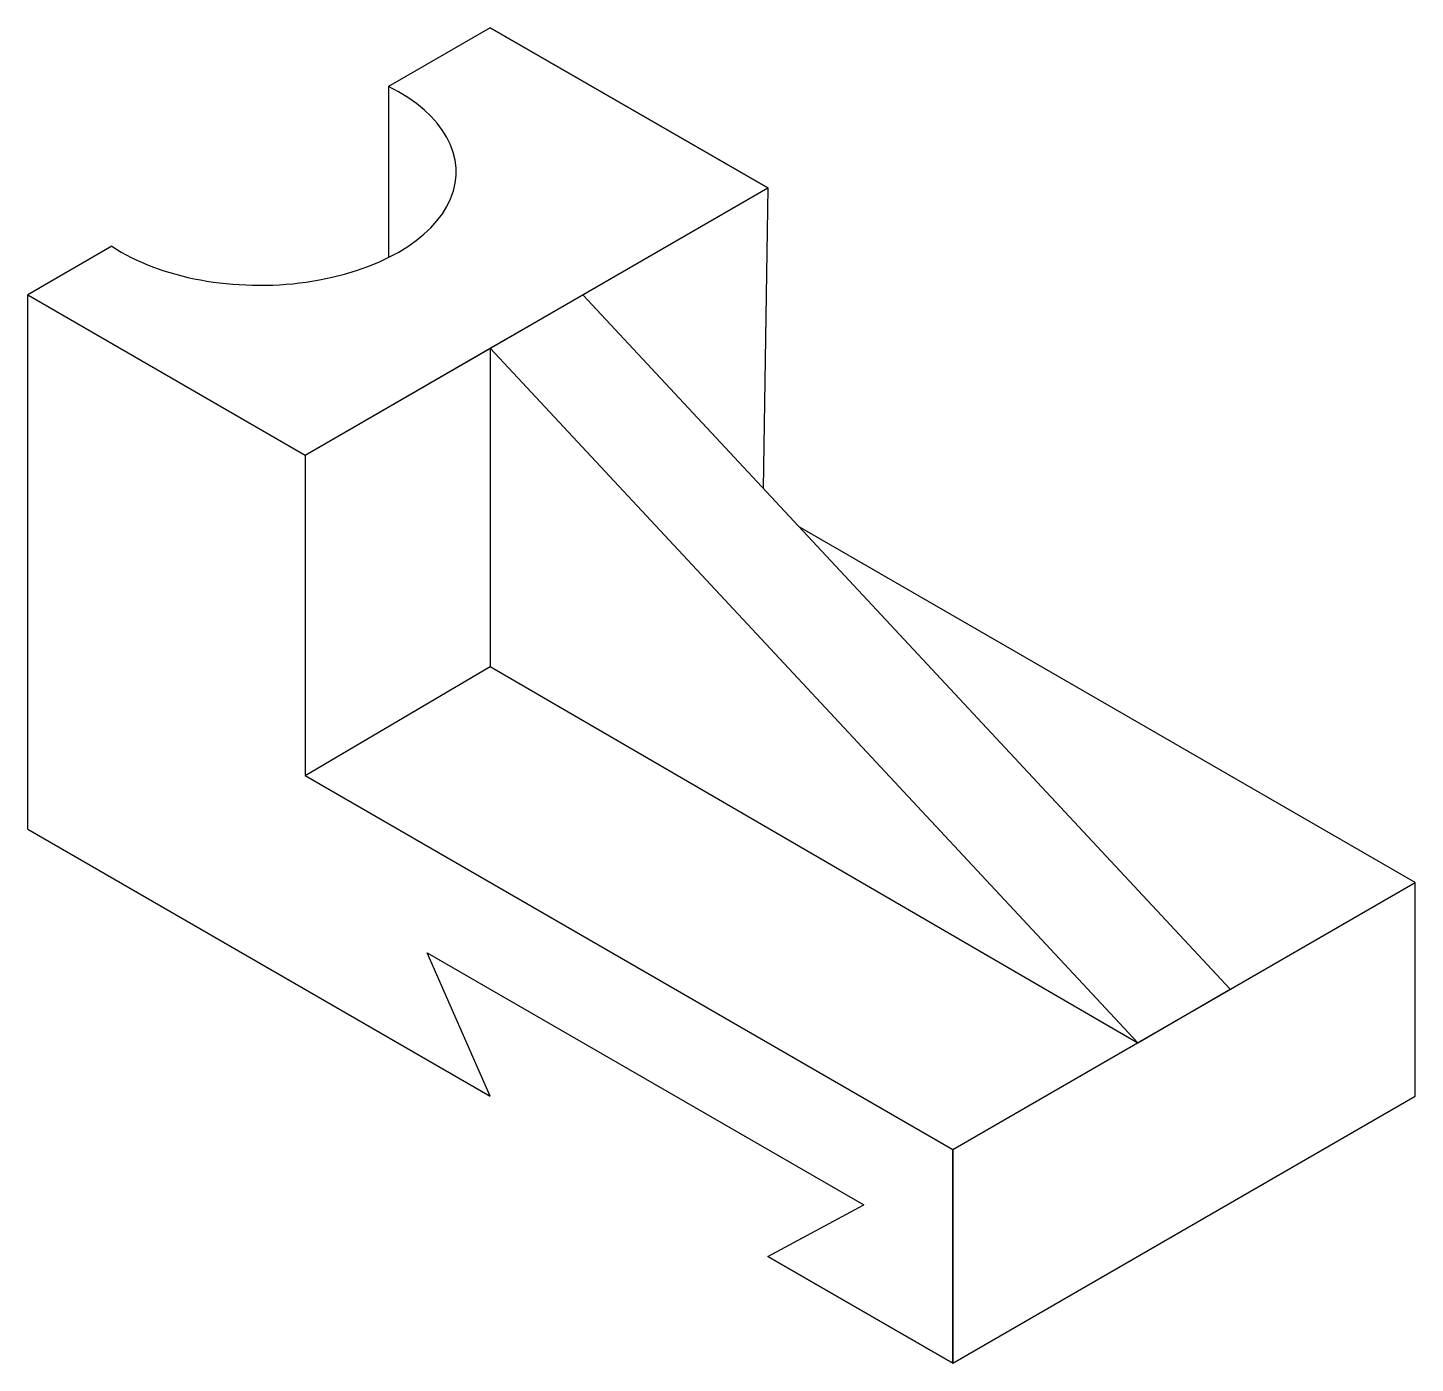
# Model space of a CAD drawing. Header units: millimetres. Extents: x 2943 to 3073, y 250 to 375.
import ezdxf

# ---------------------------------------------------------------- set-up
doc = ezdxf.new("R2010")
doc.units = ezdxf.units.MM

msp = doc.modelspace()

# ---------------------------------------------------------------- linework, layer by layer
for p, q in [((2986.61, 374.81), (2977.1, 369.32)), ((3012.59, 359.81), (2986.61, 374.81)), ((2986.61, 374.81), (3012.59, 359.81)), ((2986.61, 374.81), (3012.59, 359.81)), ((2977.1, 369.32), (2977.1, 353.31)), ((2969.29, 334.81), (3012.59, 359.81)), ((3012.59, 359.81), (3012.17, 331.69)), ((2951.19, 354.35), (2943.31, 349.81)), ((2943.31, 299.81), (2943.31, 349.81)), ((2943.31, 349.81), (2969.29, 334.81)), ((2943.31, 349.81), (2969.29, 334.81)), ((2986.61, 344.81), (2995.27, 349.81)), ((2995.27, 349.81), (3055.89, 284.81)), ((2969.29, 334.81), (2986.61, 344.81)), ((2986.61, 344.81), (3047.23, 279.81)), ((2986.61, 344.81), (2986.61, 315.02)), ((2969.29, 334.81), (2969.29, 304.81)), ((3073.21, 294.81), (3015.48, 328.14)), ((2943.31, 299.81), (2943.31, 319.81)), ((2969.29, 304.81), (2986.61, 315.02)), ((2986.61, 315.02), (3047.23, 279.81)), ((2943.31, 299.81), (2943.31, 309.81)), ((2969.29, 304.81), (3029.91, 269.81)), ((2943.31, 299.81), (2986.61, 274.81)), ((3029.91, 269.81), (3073.21, 294.81)), ((3073.21, 274.81), (3073.21, 294.81)), ((3073.21, 274.81), (3073.21, 294.81)), ((2986.61, 274.81), (2980.72, 288.21)), ((2980.72, 288.21), (3021.58, 264.62)), ((3047.23, 279.81), (3055.89, 284.81)), ((3029.91, 269.81), (3047.23, 279.81)), ((3029.91, 249.81), (3073.21, 274.81)), ((3029.91, 269.81), (3029.91, 249.81)), ((3029.91, 249.81), (3029.91, 269.81)), ((3012.59, 259.81), (3021.58, 264.62)), ((3029.91, 249.81), (3012.59, 259.81)), ((3012.59, 259.81), (3029.91, 249.81)), ((3029.91, 249.81), (3029.91, 259.81))]:
    msp.add_line(p, q)
msp.add_ellipse((2965.05, 361.31), major_axis=(-18.37, 0), ratio=0.57735, start_param=0.715432, end_param=3.996957)

doc.saveas('drawing.dxf')
